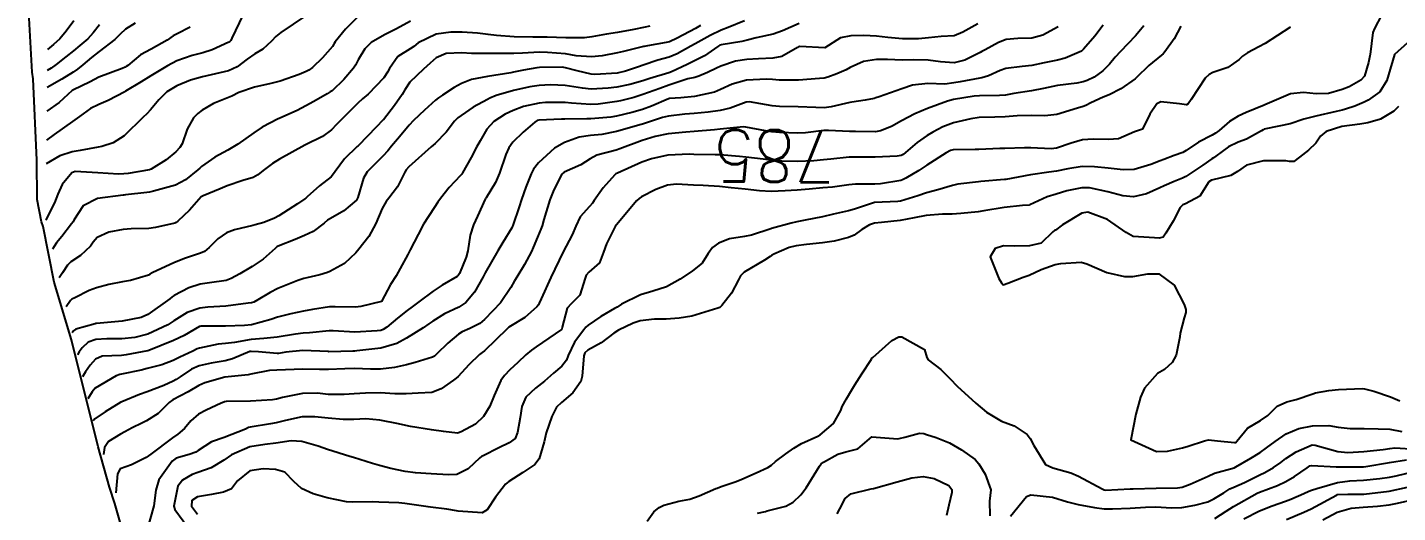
# Model space of a CAD drawing. Header units: metres. Extents: x 307586 to 320046, y 7427249 to 7434250.
# Drawn here: x 318696.9 to 318802.7, y 7429122.8 to 7429160.3 of the extents above; entities that cross this region are included whole.
import ezdxf
from ezdxf.enums import TextEntityAlignment as Align

# ---------------------------------------------------------------- set-up
doc = ezdxf.new("R2010")
doc.units = ezdxf.units.M
doc.header["$MEASUREMENT"] = 0
for name, color, linetype in [('Area', 45, 'Continuous'), ('Cotas', 45, 'Continuous'), ('Curvas de Nivel 1m', 11, 'Continuous'), ('Curvas de Nivel 5m', 15, 'Continuous')]:
    doc.layers.add(name, color=color, linetype=linetype)
doc.styles.add('Style-STANDARD', font='STANDARD.shx')

msp = doc.modelspace()

# ---------------------------------------------------------------- linework, layer by layer
at = {"layer": 'Area'}
msp.add_polyline3d([(318705.31, 7429117.62, 790.46), (318703.6, 7429123.53, 812.78), (318703.18, 7429124.79, 796.42), (318702.33, 7429127.91, 797.08), (318700.25, 7429136.19, 819.23), (318698.92, 7429140.63, 824.12), (318698.08, 7429144.95, 827.95), (318697.95, 7429145.31, 827.75), (318697.61, 7429147.03, 809.21), (318697.57, 7429150.07, 826.63), (318697.31, 7429156.36, 810.34), (318697.22, 7429156.87, 803.27), (318696.85, 7429163.39, 843.78)], dxfattribs=at)
at = {"layer": 'Curvas de Nivel 1m', "flags": 128}
for points, elevation in [([(318718.33, 7429161.22), (318716.43, 7429159.93), (318716.05, 7429159.63), (318715.71, 7429159.26), (318715.03, 7429158.65), (318714.41, 7429158.27), (318713.82, 7429157.86), (318713.04, 7429157.29), (318712.39, 7429156.98), (318711.05, 7429156.65), (318710.38, 7429156.51), (318709.46, 7429156.25), (318708.38, 7429155.82), (318707.62, 7429155.35), (318706.99, 7429154.74), (318706.35, 7429153.96), (318706.07, 7429153.65), (318705.79, 7429153.38), (318704.33, 7429151.94), (318703.48, 7429151.4), (318702.61, 7429151.13), (318702.32, 7429151.06), (318700.94, 7429150.81), (318700.31, 7429150.7), (318699.37, 7429150.39), (318698.29, 7429149.77)], 796), ([(318713.5, 7429161.28), (318712.63, 7429159.5), (318712.55, 7429159.3), (318712.49, 7429159.23), (318712.42, 7429159.18), (318711.13, 7429158.59), (318710.4, 7429158.37), (318709.57, 7429158.15), (318708.4, 7429157.73), (318707.66, 7429157.35), (318706.39, 7429156.59), (318705.63, 7429156.13), (318704.44, 7429155.39), (318704.4, 7429155.36), (318704.37, 7429155.34), (318703.1, 7429154.67), (318702.36, 7429154.37), (318701.73, 7429154.05), (318700.87, 7429153.43), (318700.34, 7429153.05), (318698.92, 7429152.05), (318698.32, 7429151.62)], 797), ([(318705.17, 7429160.64), (318704.43, 7429160.2), (318704.01, 7429159.81), (318703.6, 7429159.4), (318702.4, 7429158.46), (318701.81, 7429158.01), (318701.14, 7429157.43), (318700.73, 7429157.09), (318700.39, 7429156.87), (318699.5, 7429156.33), (318698.37, 7429155.67)], 799), ([(318700.43, 7429160.84), (318699.84, 7429160.03), (318699.36, 7429159.45), (318698.87, 7429159), (318698.4, 7429158.61)], 801), ([(318726.44, 7429160.81), (318725.35, 7429160.22), (318724.43, 7429159.75), (318723.41, 7429159.17), (318722.92, 7429158.67), (318722.4, 7429157.82), (318722.18, 7429157.4), (318722.04, 7429157.18), (318721.28, 7429156.29), (318720.38, 7429155.43), (318720.24, 7429155.34), (318720.01, 7429155.2), (318718.97, 7429154.61), (318718.36, 7429154.26), (318717.68, 7429153.91), (318716.34, 7429153.31), (318716.3, 7429153.29), (318716.21, 7429153.25), (318714.99, 7429152.61), (318714.33, 7429152.18), (318713.1, 7429151.29), (318712.32, 7429150.83), (318711.33, 7429150.29), (318710.3, 7429149.58), (318710.16, 7429149.46), (318710.02, 7429149.32), (318709.06, 7429148.55), (318708.28, 7429148.13), (318706.58, 7429147.67), (318706.28, 7429147.6), (318706.08, 7429147.57), (318704.44, 7429147.39), (318704.29, 7429147.37), (318704.27, 7429147.37), (318704.25, 7429147.37), (318702.27, 7429147.1), (318701.15, 7429146.54), (318700.45, 7429145.44), (318700.38, 7429145.31), (318700.25, 7429145.14), (318699.5, 7429144.18), (318699.11, 7429143.69), (318698.91, 7429143.4), (318698.78, 7429143.2)], 794), ([(318752.22, 7429160.82), (318750.97, 7429160.31), (318750.44, 7429160.11), (318749.58, 7429159.7), (318748.42, 7429159.06), (318748.08, 7429158.87), (318747.03, 7429158.27), (318746.41, 7429158.02), (318745.53, 7429157.78), (318744.4, 7429157.4), (318744.05, 7429157.27), (318743.04, 7429156.93), (318742.39, 7429156.8), (318740.67, 7429156.68), (318740.39, 7429156.7), (318739.31, 7429156.97), (318738.4, 7429157.21), (318738.14, 7429157.24), (318736.4, 7429157.22), (318736.2, 7429157.21), (318735.16, 7429157.02), (318734.52, 7429156.9), (318734.39, 7429156.87), (318734.18, 7429156.82), (318732.39, 7429156.54), (318731.15, 7429156.3), (318730.38, 7429156), (318729.8, 7429155.67), (318728.9, 7429155.09), (318728.59, 7429154.88), (318728.37, 7429154.7), (318727.53, 7429153.94), (318726.66, 7429153.13), (318726.34, 7429152.78), (318725.59, 7429151.88), (318724.98, 7429151.14), (318724.68, 7429150.78), (318724.32, 7429150.39), (318723.09, 7429149.17), (318722.8, 7429148.67), (318722.38, 7429147.18), (318722.27, 7429146.98), (318721.29, 7429146.16), (318720.26, 7429145.55), (318720.04, 7429145.42), (318719.78, 7429145.2), (318718.91, 7429144.55), (318718.24, 7429144.24), (318717.53, 7429143.94), (318716.23, 7429143.41), (318716.12, 7429143.36), (318715.98, 7429143.25), (318715.07, 7429142.41), (318714.21, 7429141.85), (318713.25, 7429141.28), (318712.58, 7429140.91), (318712.2, 7429140.78), (318710.92, 7429140.59), (318710.19, 7429140.48), (318709.31, 7429140.2), (318708.18, 7429139.61), (318708.02, 7429139.5), (318707.84, 7429139.35), (318706.16, 7429138.13), (318705.63, 7429137.9), (318704.16, 7429137.62), (318702.19, 7429137.45), (318702.15, 7429137.45), (318702.13, 7429137.44), (318702.08, 7429137.42), (318700.59, 7429137), (318700.42, 7429136.88), (318700.36, 7429136.79), (318700.32, 7429136.73)], 791), ([(318770.24, 7429160.6), (318769.09, 7429159.95), (318768.43, 7429159.68), (318767.41, 7429159.61), (318766.43, 7429159.52), (318765.66, 7429159.43), (318764.43, 7429159.44), (318763.29, 7429159.55), (318762.43, 7429159.65), (318761.45, 7429159.69), (318760.43, 7429159.67), (318759.65, 7429159.51), (318758.42, 7429158.74), (318756.49, 7429158.84), (318756.42, 7429158.83), (318756.39, 7429158.81), (318756.32, 7429158.77), (318755.11, 7429158.08), (318754.41, 7429157.95), (318753.32, 7429157.9), (318752.41, 7429157.84), (318751.53, 7429157.71), (318750.4, 7429157.32), (318750.07, 7429157.17), (318749.38, 7429156.85), (318748.7, 7429156.55), (318748.39, 7429156.46), (318747.86, 7429156.34), (318746.38, 7429155.85), (318745.68, 7429155.6), (318744.38, 7429155.14), (318743.68, 7429154.92), (318742.66, 7429154.65), (318742.37, 7429154.59), (318740.94, 7429154.38), (318740.36, 7429154.37), (318738.86, 7429154.48), (318738.37, 7429154.51), (318736.86, 7429154.51), (318736.36, 7429154.48), (318735.17, 7429154.21), (318734.36, 7429153.91), (318733.76, 7429153.63), (318732.86, 7429153.05), (318732.34, 7429152.46), (318731.82, 7429151.57), (318731.54, 7429151.07), (318731.11, 7429150.28), (318730.45, 7429149.08), (318730.39, 7429148.99), (318730.3, 7429148.87), (318729.43, 7429147.95), (318728.75, 7429147.1), (318728.56, 7429146.81), (318728.27, 7429146.37), (318727.44, 7429145.11), (318727.03, 7429144.33), (318726.42, 7429143.13), (318726.22, 7429142.78), (318725.65, 7429141.69), (318725.32, 7429141.14), (318724.89, 7429140.45), (318724.2, 7429139.15), (318722.59, 7429138.77), (318722.18, 7429138.71), (318720.63, 7429138.74), (318720.18, 7429138.73), (318718.86, 7429138.52), (318718.17, 7429138.39), (318717.2, 7429138.2), (318716.16, 7429137.93), (318715.66, 7429137.76), (318714.15, 7429137.35), (318713.63, 7429137.28), (318712.15, 7429137.24), (318710.24, 7429137.23), (318710.15, 7429137.21), (318708.96, 7429136.52), (318708.14, 7429136.12), (318706.24, 7429135.37), (318706.16, 7429135.34), (318706.13, 7429135.33), (318704.49, 7429135.02), (318704.13, 7429134.98), (318702.62, 7429134.91), (318702.12, 7429134.7), (318701.71, 7429134.23), (318701.35, 7429133.7), (318701.12, 7429133.33)], 789), ([(318801.43, 7429161.26), (318800.89, 7429160.24), (318800.75, 7429159.93), (318800.54, 7429158.24), (318800.53, 7429158.13), (318800.42, 7429157.6), (318800.1, 7429156.55), (318799.82, 7429156.25), (318798.92, 7429155.73), (318798.39, 7429155.52), (318797.33, 7429155.22), (318796.38, 7429155.18), (318795.39, 7429155.29), (318794.38, 7429155.18), (318792.42, 7429154.34), (318792.37, 7429154.32), (318790.98, 7429153.74), (318790.36, 7429153.46), (318789.67, 7429153.05), (318788.89, 7429152.37), (318788.59, 7429152.14), (318788.35, 7429152.01), (318787.29, 7429151.45), (318786.33, 7429150.82), (318786.07, 7429150.67), (318785.41, 7429150.42), (318784.62, 7429150.13), (318784.32, 7429150.02), (318783.61, 7429149.73), (318782.31, 7429149.35), (318781.46, 7429149.32), (318780.31, 7429149.44), (318779.26, 7429149.54), (318778.31, 7429149.57), (318777.19, 7429149.4), (318776.31, 7429149.21), (318775.72, 7429149.13), (318774.31, 7429148.93), (318772.41, 7429148.58), (318772.32, 7429148.56), (318772.3, 7429148.56), (318770.49, 7429148.41), (318770.3, 7429148.39), (318768.71, 7429148.21), (318768.3, 7429148.12), (318767.16, 7429147.77), (318766.29, 7429147.53), (318765.62, 7429147.32), (318764.28, 7429146.91), (318764.06, 7429146.88), (318762.27, 7429146.79), (318762.2, 7429146.78), (318761.96, 7429146.7), (318760.72, 7429146.27), (318760.27, 7429146.14), (318759.1, 7429145.9), (318758.26, 7429145.69), (318756.92, 7429145.42), (318756.26, 7429145.31), (318755.82, 7429145.21), (318754.32, 7429144.79), (318754.27, 7429144.77), (318752.77, 7429144.28), (318752.24, 7429144.17), (318751.08, 7429143.99), (318750.23, 7429143.64), (318749.76, 7429143.31), (318749.42, 7429142.85), (318748.97, 7429142.1), (318748.21, 7429141.52), (318747.25, 7429140.87), (318746.2, 7429140.28), (318745.14, 7429139.95), (318744.19, 7429139.67), (318742.74, 7429138.93), (318742.4, 7429138.72), (318742.18, 7429138.6), (318741.13, 7429137.99), (318740.16, 7429137.32), (318739.97, 7429137.15), (318739.81, 7429136.96), (318739.1, 7429136.01), (318738.61, 7429134.98), (318738.48, 7429134.62), (318738.12, 7429134.14), (318737.49, 7429133.61), (318736.79, 7429133), (318736.1, 7429132.46), (318735.35, 7429131.76), (318735.04, 7429131.02), (318734.91, 7429130.19), (318734.7, 7429129.02), (318734.51, 7429128.57), (318734.05, 7429128.22), (318733.26, 7429127.83), (318732.04, 7429127.23), (318731.92, 7429127.17), (318731.78, 7429127.06), (318730.89, 7429126.21), (318730.02, 7429125.79), (318729.37, 7429125.74), (318728.02, 7429125.82), (318726.81, 7429125.9), (318726.02, 7429126.02), (318724.92, 7429126.25), (318724.03, 7429126.47), (318723.5, 7429126.63), (318722.03, 7429127.08), (318721.74, 7429127.18), (318720.04, 7429127.72), (318719.3, 7429127.96), (318718.05, 7429128.33), (318717.21, 7429128.39), (318716.04, 7429128.21), (318715.2, 7429128.1), (318714.04, 7429127.91), (318712.62, 7429127.29), (318712.03, 7429126.89), (318711.04, 7429126.29), (318710.02, 7429125.93), (318709.57, 7429125.77), (318708.82, 7429125.33), (318708.46, 7429124.88), (318708.17, 7429123.34), (318708.23, 7429123.08), (318709.53, 7429121.32)], 783), ([(318709.43, 7429160.33), (318708.42, 7429159.84), (318708.1, 7429159.67), (318707.64, 7429159.35), (318706.41, 7429158.65), (318705.58, 7429158.2), (318704.6, 7429157.39), (318704.48, 7429157.3), (318704.39, 7429157.25), (318704.16, 7429157.16), (318702.38, 7429156.48), (318701.7, 7429156.11), (318700.37, 7429155.48), (318700.35, 7429155.47), (318700.31, 7429155.44), (318699.3, 7429154.51), (318698.35, 7429153.84)], 798), ([(318744.92, 7429160.42), (318744.44, 7429160.32), (318743.68, 7429160.17), (318742.43, 7429159.94), (318741.58, 7429159.8), (318740.43, 7429159.59), (318739.88, 7429159.52), (318738.43, 7429159.53), (318736.99, 7429159.56), (318736.43, 7429159.56), (318735.89, 7429159.56), (318734.43, 7429159.59), (318733.07, 7429159.69), (318732.43, 7429159.77), (318731.61, 7429159.89), (318730.43, 7429159.96), (318729.56, 7429159.96), (318728.43, 7429159.79), (318727.03, 7429159.12), (318726.69, 7429158.86), (318726.42, 7429158.68), (318725.47, 7429158.08), (318724.81, 7429157.15), (318724.67, 7429156.86), (318724.39, 7429156.42), (318723.17, 7429155.17), (318722.74, 7429154.8), (318722.36, 7429154.46), (318721.72, 7429153.82), (318721.07, 7429153.19), (318720.72, 7429152.82), (318720.33, 7429152.4), (318719.65, 7429151.89), (318718.32, 7429151.25), (318718.27, 7429151.22), (318716.31, 7429150.15), (318715.77, 7429149.8), (318715.05, 7429149.26), (318714.64, 7429148.92), (318714.29, 7429148.72), (318713.5, 7429148.49), (318712.28, 7429148.07), (318711.75, 7429147.84), (318710.43, 7429147.32), (318710.32, 7429147.27), (318710.27, 7429147.22), (318709.38, 7429146.21), (318708.46, 7429145.34), (318708.35, 7429145.24), (318708.25, 7429145.19), (318706.74, 7429144.87), (318706.24, 7429144.79), (318704.87, 7429144.76), (318704.24, 7429144.71), (318703.15, 7429144.5), (318702.23, 7429144.1), (318701.93, 7429143.72), (318701.72, 7429143.43), (318700.96, 7429142.69), (318700.21, 7429142.2), (318699.95, 7429141.95), (318699.56, 7429141.36), (318699.31, 7429140.97)], 793), ([(318748.83, 7429160.46), (318748.44, 7429160.24), (318747.04, 7429159.49), (318746.43, 7429159.22), (318746.17, 7429159.15), (318744.73, 7429158.91), (318744.47, 7429158.86), (318744.42, 7429158.86), (318742.88, 7429158.47), (318742.41, 7429158.35), (318741.25, 7429158.12), (318740.41, 7429158.06), (318739.24, 7429158.14), (318738.41, 7429158.27), (318737.02, 7429158.39), (318736.41, 7429158.4), (318735.09, 7429158.34), (318734.41, 7429158.32), (318733.15, 7429158.31), (318732.41, 7429158.31), (318731.16, 7429158.32), (318730.41, 7429158.35), (318729.18, 7429158.32), (318728.41, 7429157.96), (318727.96, 7429157.55), (318727.44, 7429157.11), (318726.38, 7429156.1), (318726, 7429155.51), (318725.79, 7429155.14), (318725.21, 7429154.29), (318724.34, 7429153.19), (318724.33, 7429153.17), (318724.31, 7429153.15), (318723.81, 7429152.64), (318722.4, 7429151.18), (318722.32, 7429151.11), (318721.34, 7429150.16), (318720.62, 7429149.2), (318720.5, 7429149), (318720.3, 7429148.78), (318719.4, 7429148.09), (318718.46, 7429147.22), (318718.36, 7429147.13), (318718.27, 7429147.07), (318717.72, 7429146.69), (318716.26, 7429145.77), (318715.93, 7429145.58), (318715.1, 7429145.26), (318714.44, 7429145.08), (318714.25, 7429145.03), (318712.85, 7429144.68), (318712.24, 7429144.45), (318711.56, 7429143.98), (318710.89, 7429143.31), (318710.52, 7429143.01), (318710.22, 7429142.89), (318709.05, 7429142.5), (318708.21, 7429142.16), (318706.5, 7429141.37), (318706.32, 7429141.25), (318706.2, 7429141.17), (318704.81, 7429140.77), (318704.19, 7429140.67), (318703.14, 7429140.46), (318702.18, 7429140.2), (318701.62, 7429139.99), (318700.51, 7429139.44), (318700.29, 7429139.32), (318700.17, 7429139.22), (318699.84, 7429138.74)], 792), ([(318776.44, 7429160.37), (318775.26, 7429159.72), (318774.43, 7429159.49), (318773.33, 7429159.46), (318772.43, 7429159.38), (318771.85, 7429159.17), (318770.82, 7429158.6), (318770.56, 7429158.46), (318770.42, 7429158.38), (318769.24, 7429157.78), (318768.41, 7429157.59), (318767.37, 7429157.67), (318766.41, 7429157.79), (318765.25, 7429157.82), (318764.41, 7429157.8), (318763.26, 7429157.84), (318762.41, 7429157.84), (318761.43, 7429157.68), (318760.4, 7429157.23), (318760.07, 7429157.05), (318759.35, 7429156.73), (318758.66, 7429156.47), (318758.39, 7429156.4), (318758.01, 7429156.37), (318756.39, 7429156.26), (318754.91, 7429156.26), (318754.39, 7429156.3), (318753.92, 7429156.33), (318752.39, 7429156.25), (318751.27, 7429155.94), (318750.38, 7429155.52), (318749.9, 7429155.32), (318748.37, 7429154.99), (318747.32, 7429154.88), (318746.43, 7429154.83), (318746.37, 7429154.81), (318745.04, 7429154.23), (318744.36, 7429153.99), (318743.52, 7429153.76), (318742.35, 7429153.47), (318741.9, 7429153.39), (318740.35, 7429153.27), (318740.05, 7429153.26), (318738.35, 7429153.24), (318738.1, 7429153.23), (318736.34, 7429153.15), (318736.23, 7429153.13), (318736.03, 7429153.01), (318735.13, 7429152.23), (318734.33, 7429151.45), (318734.03, 7429151.03), (318733.79, 7429150.51), (318733.3, 7429149.05), (318733, 7429148.35), (318732.27, 7429147.16), (318732.24, 7429147.1), (318732.21, 7429147.06), (318731.6, 7429145.73), (318731.29, 7429145.07), (318731.05, 7429144.26), (318730.87, 7429143.07), (318730.73, 7429142.56), (318730.21, 7429141.3), (318730.13, 7429141.16), (318730.03, 7429141.08), (318728.89, 7429140.4), (318728.19, 7429139.95), (318727.08, 7429139.12), (318726.57, 7429138.73), (318726.17, 7429138.44), (318725.44, 7429137.87), (318724.6, 7429137.15), (318724.33, 7429136.97), (318724.15, 7429136.91), (318723.86, 7429136.87), (318722.15, 7429136.78), (318720.46, 7429136.89), (318720.15, 7429136.89), (318718.64, 7429136.72), (318718.15, 7429136.69), (318717.55, 7429136.63), (318716.14, 7429136.4), (318715.11, 7429136.29), (318714.14, 7429136.2), (318712.84, 7429135.99), (318712.14, 7429135.9), (318711.58, 7429135.86), (318710.14, 7429135.55), (318709.97, 7429135.49), (318709.64, 7429135.32), (318708.62, 7429134.84), (318708.12, 7429134.58), (318707.23, 7429134.24), (318706.11, 7429133.96), (318705.63, 7429133.85), (318704.11, 7429133.53), (318703.99, 7429133.51), (318703.72, 7429133.4), (318702.09, 7429132.44), (318701.85, 7429132.16), (318701.53, 7429131.63)], 788), ([(318779.93, 7429160.49), (318779.27, 7429159.65), (318778.42, 7429158.64), (318778.26, 7429158.5), (318777, 7429157.94), (318776.41, 7429157.8), (318775.36, 7429157.59), (318774.41, 7429157.37), (318773.67, 7429157.3), (318772.4, 7429157.15), (318771.98, 7429157), (318771.06, 7429156.59), (318770.56, 7429156.43), (318770.39, 7429156.39), (318768.88, 7429156.13), (318768.39, 7429156.03), (318767.71, 7429155.95), (318766.39, 7429156), (318765.2, 7429155.85), (318764.38, 7429155.58), (318762.63, 7429154.95), (318762.37, 7429154.87), (318762.24, 7429154.84), (318761.56, 7429154.71), (318760.53, 7429154.56), (318760.37, 7429154.53), (318758.93, 7429154.18), (318758.37, 7429154.12), (318757.75, 7429154.13), (318756.37, 7429154.19), (318754.93, 7429154.22), (318754.37, 7429154.27), (318752.61, 7429154.58), (318752.37, 7429154.55), (318751.11, 7429154.08), (318750.36, 7429153.91), (318749.43, 7429153.77), (318748.35, 7429153.66), (318747.61, 7429153.61), (318746.35, 7429153.47), (318745.89, 7429153.35), (318744.5, 7429152.91), (318744.34, 7429152.86), (318744.26, 7429152.83), (318742.34, 7429152.27), (318741.22, 7429152.06), (318740.33, 7429151.97), (318739.46, 7429151.84), (318738.33, 7429151.43), (318737.56, 7429150.99), (318736.31, 7429149.87), (318735.94, 7429149.38), (318735.76, 7429149.02), (318735.34, 7429147.97), (318735.01, 7429147.02), (318734.83, 7429146.46), (318734.34, 7429145.03), (318734.32, 7429144.97), (318734.25, 7429144.85), (318733.57, 7429143.7), (318733.19, 7429143.05), (318732.21, 7429141.35), (318732.11, 7429141.16), (318732.06, 7429141.06), (318731.39, 7429139.87), (318730.7, 7429139.07), (318730.41, 7429138.85), (318730.18, 7429138.72), (318729.07, 7429138.19), (318728.16, 7429137.63), (318727.85, 7429137.41), (318727.41, 7429137.11), (318726.14, 7429136.31), (318725.37, 7429135.91), (318724.14, 7429135.55), (318722.29, 7429135.33), (318722.13, 7429135.32), (318721.99, 7429135.32), (318720.13, 7429135.26), (318720.07, 7429135.27), (318718.13, 7429135.36), (318716.8, 7429135.24), (318716.24, 7429135.14), (318716.13, 7429135.14), (318714.69, 7429135.26), (318714.13, 7429135.29), (318714.03, 7429135.27), (318712.7, 7429134.71), (318712.12, 7429134.57), (318711.04, 7429134.39), (318710.12, 7429134.18), (318709.52, 7429133.92), (318708.64, 7429133.33), (318708.33, 7429133.11), (318708.1, 7429132.99), (318707.4, 7429132.66), (318706.09, 7429132.16), (318705.51, 7429131.95), (318704.14, 7429131.39), (318704.1, 7429131.37), (318704.08, 7429131.36), (318702.85, 7429130.63), (318702.06, 7429130.09), (318701.93, 7429129.93)], 787), ([(318783.06, 7429160.45), (318782.43, 7429159.66), (318781.84, 7429159.06), (318781.26, 7429158.47), (318780.86, 7429158.03), (318780.41, 7429157.49), (318779.91, 7429156.97), (318779.24, 7429156.49), (318778.68, 7429156.21), (318778.39, 7429156.11), (318777.9, 7429156.02), (318776.39, 7429155.84), (318775.32, 7429155.61), (318774.38, 7429155.42), (318773.03, 7429155.22), (318772.38, 7429155.1), (318771.91, 7429155.05), (318770.38, 7429155.04), (318769.97, 7429155.01), (318768.37, 7429154.75), (318767.91, 7429154.63), (318766.37, 7429154.06), (318765.38, 7429153.64), (318764.36, 7429153.1), (318763.58, 7429152.68), (318762.72, 7429152.32), (318762.35, 7429152.26), (318760.79, 7429152.27), (318760.35, 7429152.28), (318758.72, 7429152.37), (318758.35, 7429152.35), (318756.93, 7429152.18), (318756.34, 7429152.15), (318754.92, 7429152.2), (318754.34, 7429152.25), (318753.86, 7429152.32), (318752.34, 7429152.62), (318752.15, 7429152.63), (318750.34, 7429152.45), (318749.9, 7429152.4), (318748.34, 7429152.27), (318747.7, 7429152.23), (318746.34, 7429152.11), (318745.33, 7429151.9), (318744.33, 7429151.58), (318742.6, 7429150.94), (318742.32, 7429150.85), (318740.83, 7429150.44), (318740.31, 7429150.16), (318739.58, 7429149.7), (318738.3, 7429149.14), (318738.13, 7429148.98), (318737.5, 7429147.77), (318737.2, 7429147), (318736.74, 7429145.48), (318736.61, 7429145), (318736.51, 7429144.74), (318736.24, 7429144.11), (318735.91, 7429143.33), (318735.77, 7429143.01), (318735.23, 7429142), (318734.64, 7429141.03), (318734.48, 7429140.75), (318734.19, 7429140.23), (318733.39, 7429139.04), (318732.8, 7429138.42), (318732.16, 7429137.75), (318731.78, 7429137.44), (318731.03, 7429137.07), (318730.43, 7429136.8), (318730.15, 7429136.61), (318729.31, 7429135.92), (318728.47, 7429135.1), (318728.3, 7429134.93), (318728.13, 7429134.84), (318726.8, 7429134.44), (318726.12, 7429134.26), (318725.21, 7429134.05), (318724.11, 7429133.93), (318723.36, 7429133.92), (318722.11, 7429133.96), (318721.36, 7429133.94), (318720.11, 7429133.88), (318719.42, 7429133.9), (318718.11, 7429133.93), (318717.46, 7429133.89), (318716.11, 7429133.84), (318715.55, 7429133.81), (318714.11, 7429133.52), (318713.9, 7429133.48), (318712.1, 7429133.3), (318710.55, 7429132.87), (318710.1, 7429132.66), (318709.26, 7429132.16), (318708.08, 7429131.54), (318707.79, 7429131.34), (318706.94, 7429130.49), (318706.06, 7429129.93), (318705.68, 7429129.75), (318704.95, 7429129.38), (318704.37, 7429129.07), (318704.05, 7429128.9), (318703.12, 7429128.32), (318702.8, 7429127.87), (318702.72, 7429127.33)], 786), ([(318794.4, 7429160.35), (318794.35, 7429160.31), (318792.43, 7429159.08), (318791.96, 7429158.82), (318791.08, 7429158.35), (318790.69, 7429158.09), (318790.42, 7429157.84), (318789.55, 7429157.22), (318788.4, 7429156.83), (318788.1, 7429156.68), (318787.8, 7429156.39), (318786.73, 7429154.76), (318786.49, 7429154.41), (318786.37, 7429154.35), (318785.82, 7429154.42), (318784.37, 7429154.57), (318784.07, 7429154.43), (318783.54, 7429153.62), (318782.96, 7429152.45), (318782.5, 7429152.31), (318782.35, 7429152.25), (318781.11, 7429151.71), (318780.34, 7429151.65), (318779.15, 7429151.68), (318778.34, 7429151.63), (318777.46, 7429151.39), (318776.33, 7429150.99), (318775.92, 7429150.94), (318774.33, 7429151.03), (318773.86, 7429151.03), (318772.33, 7429150.98), (318771.94, 7429150.97), (318770.33, 7429150.89), (318770.05, 7429150.88), (318768.33, 7429150.87), (318768.13, 7429150.82), (318767.81, 7429150.63), (318766.31, 7429149.69), (318765.68, 7429149.28), (318764.68, 7429148.67), (318764.43, 7429148.54), (318764.3, 7429148.5), (318762.74, 7429148.25), (318762.3, 7429148.22), (318760.8, 7429148.21), (318760.29, 7429148.16), (318759.03, 7429147.99), (318758.29, 7429147.93), (318757.23, 7429147.82), (318756.29, 7429147.74), (318755.37, 7429147.7), (318754.29, 7429147.64), (318753.39, 7429147.7), (318752.29, 7429147.83), (318751.2, 7429147.93), (318750.29, 7429148.03), (318749.05, 7429148.1), (318748.29, 7429148.13), (318746.97, 7429148.2), (318746.29, 7429148.13), (318745.38, 7429147.81), (318744.28, 7429147.23), (318744.09, 7429147.1), (318743.88, 7429146.92), (318742.25, 7429144.94), (318741.57, 7429143.61), (318741.34, 7429142.95), (318741.02, 7429142.14), (318740.21, 7429141.41), (318740, 7429141.17), (318739.92, 7429140.96), (318739.52, 7429139.63), (318738.84, 7429138.97), (318738.54, 7429138.62), (318738.16, 7429137.15), (318738.13, 7429137.01), (318738.11, 7429136.98), (318736.14, 7429135.64), (318735.77, 7429135.38), (318735.35, 7429135.02), (318734.72, 7429134.43), (318734.12, 7429133.86), (318733.7, 7429133.44), (318733.41, 7429133.04), (318732.91, 7429131.87), (318732.57, 7429131.05), (318732.07, 7429130.26), (318731.45, 7429129.68), (318730.34, 7429129.08), (318730.15, 7429128.99), (318730.06, 7429128.98), (318728.98, 7429129.09), (318728.06, 7429129.22), (318726.43, 7429129.49), (318726.07, 7429129.57), (318725.51, 7429129.7), (318724.07, 7429129.97), (318722.99, 7429130.09), (318722.07, 7429130.04), (318721.24, 7429130.02), (318720.07, 7429130.12), (318719.05, 7429130.23), (318718.07, 7429130.23), (318716.78, 7429129.96), (318716.06, 7429129.78), (318715.62, 7429129.7), (318714.06, 7429129.44), (318713.93, 7429129.4), (318713.69, 7429129.28), (318712.05, 7429128.64), (318711.06, 7429128.29), (318710.04, 7429127.62), (318709.86, 7429127.5), (318709.35, 7429127.33), (318708.34, 7429127.03), (318708.03, 7429126.8), (318707.01, 7429125.36), (318706.78, 7429124.57), (318706.62, 7429123.36), (318706.11, 7429121.52)], 784), ([(318804.44, 7429160.03), (318802.42, 7429158.22), (318801.97, 7429156.66), (318801.83, 7429156.23), (318801.28, 7429155.34), (318800.38, 7429154.69), (318800.07, 7429154.55), (318799.35, 7429154.25), (318798.63, 7429154), (318798.37, 7429153.94), (318797.92, 7429153.82), (318796.36, 7429153.47), (318795.42, 7429153.24), (318794.36, 7429152.87), (318792.5, 7429152.48), (318792.35, 7429152.45), (318792.28, 7429152.42), (318792.15, 7429152.34), (318791, 7429151.7), (318790.34, 7429151.45), (318789.61, 7429151.09), (318788.63, 7429150.38), (318788.45, 7429150.25), (318788.32, 7429150.16), (318787.61, 7429149.68), (318786.31, 7429148.8), (318786.05, 7429148.67), (318785.41, 7429148.42), (318784.64, 7429148.09), (318784.3, 7429147.92), (318783.26, 7429147.47), (318782.28, 7429147.23), (318781.44, 7429147.31), (318780.29, 7429147.62), (318778.87, 7429147.92), (318778.29, 7429147.93), (318777.12, 7429147.69), (318776.29, 7429147.45), (318775.6, 7429147.22), (318774.27, 7429146.61), (318774.23, 7429146.59), (318773.69, 7429146.56), (318772.27, 7429146.41), (318770.72, 7429146.15), (318770.27, 7429146.08), (318768.94, 7429145.94), (318768.27, 7429145.9), (318767.52, 7429145.89), (318766.26, 7429145.79), (318765.32, 7429145.61), (318764.26, 7429145.4), (318762.82, 7429145.25), (318762.26, 7429145.19), (318761.88, 7429145.08), (318761.28, 7429144.71), (318760.7, 7429144.27), (318760.25, 7429144.09), (318759.16, 7429143.81), (318758.24, 7429143.67), (318757.02, 7429143.55), (318756.23, 7429143.45), (318755.68, 7429143.32), (318754.49, 7429142.79), (318754.32, 7429142.69), (318754.22, 7429142.63), (318753.77, 7429142.34), (318752.21, 7429141.4), (318751.91, 7429141.12), (318751.76, 7429140.82), (318751.23, 7429139.79), (318750.49, 7429138.84), (318750.33, 7429138.69), (318750.18, 7429138.62), (318748.82, 7429138.21), (318748.17, 7429138.02), (318747.19, 7429137.85), (318746.17, 7429137.78), (318745.29, 7429137.77), (318744.16, 7429137.66), (318743.62, 7429137.46), (318742.49, 7429136.93), (318742.15, 7429136.71), (318741.15, 7429135.95), (318740.14, 7429135.39), (318739.91, 7429135.19), (318739.83, 7429134.96), (318739.7, 7429133.37), (318739.59, 7429132.97), (318738.98, 7429132.08), (318738.09, 7429131.33), (318737.71, 7429130.99), (318737.35, 7429130.27), (318736.92, 7429129), (318736.76, 7429128.29), (318736.38, 7429127), (318736.03, 7429126.55), (318735.1, 7429125.94), (318734.02, 7429125.24), (318733.78, 7429125.03), (318733.01, 7429124.03), (318732.36, 7429123.05), (318731.98, 7429122.81), (318730.12, 7429122.94), (318729.98, 7429122.97), (318729.23, 7429123.09), (318727.99, 7429123.26), (318727.81, 7429123.28), (318725.99, 7429123.54), (318725.54, 7429123.58), (318723.99, 7429123.65), (318723.48, 7429123.67), (318721.99, 7429123.64), (318721.5, 7429123.67), (318719.99, 7429123.97), (318718.93, 7429124.28), (318718.01, 7429124.7), (318717.44, 7429125.23), (318716.73, 7429125.95), (318716.02, 7429126.16), (318715.06, 7429126.22), (318714.02, 7429126.05), (318713.08, 7429125.28), (318712.62, 7429124.68), (318712, 7429124.41), (318711.07, 7429124.24), (318709.99, 7429124.04), (318709.56, 7429123.76), (318709.53, 7429123.32), (318709.98, 7429122.72)], 782), ([(318802.74, 7429154.21), (318802.37, 7429153.84), (318801.35, 7429153.24), (318800.36, 7429152.94), (318799.75, 7429152.86), (318798.36, 7429152.67), (318797.15, 7429152.28), (318796.71, 7429151.92), (318796.34, 7429151.39), (318795.78, 7429150.84), (318795.08, 7429150.3), (318794.66, 7429149.96), (318794.32, 7429149.96), (318794.02, 7429150.02), (318792.32, 7429150.01), (318791, 7429149.67), (318790.31, 7429149.19), (318789.79, 7429148.88), (318788.3, 7429148.53), (318788.09, 7429148.38), (318787.39, 7429147.29), (318786.28, 7429146.69), (318786.08, 7429146.61), (318785.86, 7429146.41), (318785.34, 7429145.34), (318784.76, 7429144.42), (318784.55, 7429144.12), (318784.25, 7429144.04), (318783.89, 7429144.07), (318782.25, 7429144.17), (318781.71, 7429144.47), (318780.26, 7429145.49), (318778.73, 7429146.04), (318778.27, 7429145.97), (318776.79, 7429145.06), (318776.25, 7429144.67), (318776.17, 7429144.62), (318776.03, 7429144.53), (318775.14, 7429143.64), (318774.24, 7429143.45), (318773.09, 7429143.42), (318772.24, 7429143.45), (318771.58, 7429143.25), (318771.21, 7429142.59), (318771.86, 7429140.93), (318772.07, 7429140.58), (318772.2, 7429140.44), (318772.57, 7429140.57), (318773.74, 7429141.03), (318774.21, 7429141.19), (318775.13, 7429141.63), (318776.23, 7429142.01), (318776.67, 7429142.08), (318778.23, 7429142.18), (318778.66, 7429142.06), (318780.22, 7429141.39), (318781.58, 7429141.09), (318782.21, 7429141.08), (318783.38, 7429141.28), (318784.22, 7429141.29), (318785.42, 7429140.42), (318786.19, 7429138.91), (318786.3, 7429138.52), (318786.31, 7429138.41), (318786.3, 7429138.29), (318786.17, 7429137.88), (318785.88, 7429136.69), (318785.85, 7429136.41), (318785.56, 7429135), (318785.25, 7429134.42), (318784.66, 7429133.9), (318784.12, 7429133.57), (318783.11, 7429132.45), (318782.81, 7429131.75), (318782.45, 7429130.45), (318782.06, 7429128.46), (318784.05, 7429127.56), (318784.89, 7429127.58), (318786.05, 7429127.84), (318786.5, 7429127.96), (318787.76, 7429128.38), (318788.06, 7429128.46), (318788.75, 7429128.37), (318790.06, 7429128.24), (318790.16, 7429128.26), (318790.26, 7429128.36), (318791.06, 7429129.36), (318792.08, 7429129.94), (318792.65, 7429130.33), (318793.36, 7429131.06), (318794.1, 7429131.39), (318794.83, 7429131.57), (318796.11, 7429132.02), (318796.32, 7429132.08), (318797.36, 7429132.27), (318798.11, 7429132.35), (318799.94, 7429132.42), (318800.11, 7429132.4), (318800.82, 7429132.23), (318802.11, 7429131.79), (318802.83, 7429131.48)], 781), ([(318744.7, 7429122.18), (318745.22, 7429122.9), (318745.64, 7429123.24), (318745.99, 7429123.4), (318747.15, 7429123.72), (318748, 7429123.88), (318748.74, 7429124.12), (318750.01, 7429124.69), (318750.12, 7429124.73), (318750.44, 7429124.84), (318751.59, 7429125.25), (318752.02, 7429125.42), (318753.14, 7429125.92), (318754.03, 7429126.31), (318754.31, 7429126.51), (318754.63, 7429126.78), (318755.43, 7429127.38), (318756.05, 7429127.81), (318756.64, 7429128.18), (318757.88, 7429128.74), (318758.06, 7429128.84), (318759.09, 7429129.71), (318759.67, 7429130.72), (318759.77, 7429131.04), (318760.1, 7429131.63), (318760.51, 7429132.31), (318760.75, 7429132.71), (318761.28, 7429133.55), (318762.03, 7429134.7), (318762.07, 7429134.76), (318762.13, 7429134.83), (318763.6, 7429136.13), (318764.15, 7429136.42), (318764.39, 7429136.42), (318766.14, 7429135.44), (318766.3, 7429134.81), (318766.4, 7429134.65), (318767.39, 7429133.9), (318768.12, 7429133.17), (318768.64, 7429132.61), (318770.09, 7429131.29), (318770.92, 7429130.59), (318772.08, 7429129.91), (318773.06, 7429129.55), (318774.07, 7429128.88), (318774.3, 7429128.55), (318774.57, 7429128.03), (318775.47, 7429126.54), (318776.03, 7429126.29), (318777.43, 7429125.91), (318778.02, 7429125.64), (318779.84, 7429124.66), (318780.01, 7429124.59), (318780.11, 7429124.58), (318782.02, 7429124.67), (318782.24, 7429124.68), (318784.02, 7429124.73), (318785.67, 7429124.76), (318786.02, 7429124.81), (318786.65, 7429125.04), (318788.03, 7429125.65), (318788.53, 7429125.87), (318790.03, 7429126.3), (318790.18, 7429126.36), (318791.34, 7429127.05), (318792.05, 7429127.49), (318792.55, 7429127.84), (318793.2, 7429128.32), (318794.07, 7429128.93), (318795.04, 7429129.34), (318796.08, 7429129.53), (318797.36, 7429129.56), (318798.07, 7429129.43), (318798.99, 7429129.34), (318800.07, 7429129.32), (318801.15, 7429129.31), (318802.07, 7429129.28), (318802.98, 7429129.11)], 782), ([(318753.24, 7429122.8), (318753.85, 7429122.93), (318753.99, 7429122.96), (318755.43, 7429123.34), (318756, 7429123.65), (318756.57, 7429124.2), (318756.98, 7429124.76), (318758.03, 7429126.42), (318758.16, 7429126.61), (318758.33, 7429126.74), (318759.43, 7429127.34), (318760.05, 7429127.53), (318760.99, 7429127.77), (318762.06, 7429128.7), (318764.06, 7429128.54), (318764.18, 7429128.55), (318764.61, 7429128.66), (318765.75, 7429128.97), (318766.07, 7429128.94), (318766.29, 7429128.87), (318767.02, 7429128.64), (318768.06, 7429128.22), (318768.98, 7429127.68), (318770.04, 7429126.93), (318770.33, 7429126.6), (318770.81, 7429125.8), (318771.26, 7429124.59), (318771.15, 7429123.73), (318771.17, 7429122.58)], 783), ([(318772.78, 7429122.56), (318774.01, 7429124.07), (318774.34, 7429124.22), (318776.01, 7429124.03), (318777.17, 7429123.67), (318778, 7429123.46), (318779.25, 7429123.23), (318780, 7429123.13), (318780.65, 7429123.12), (318782, 7429123.18), (318783.19, 7429123.25), (318784, 7429123.27), (318785.21, 7429123.21), (318786, 7429123.23), (318787, 7429123.4), (318788.01, 7429123.67), (318788.48, 7429123.9), (318789.24, 7429124.37), (318789.72, 7429124.66), (318790.02, 7429124.8), (318790.85, 7429125.17), (318792.03, 7429125.75), (318792.42, 7429125.94), (318793.09, 7429126.32), (318793.65, 7429126.71), (318794.04, 7429127.01), (318794.83, 7429127.52), (318796.06, 7429128.06), (318796.3, 7429128.05), (318798.05, 7429127.56), (318798.82, 7429127.48), (318800.05, 7429127.56), (318801.56, 7429127.72), (318802.06, 7429127.8), (318802.44, 7429127.83), (318804.06, 7429127.74)], 783), ([(318788.54, 7429122.37), (318789.42, 7429122.95), (318790, 7429123.3), (318791.82, 7429124.33), (318792.01, 7429124.42), (318793.4, 7429124.94), (318794.02, 7429125.23), (318794.71, 7429125.62), (318795.68, 7429126.29), (318795.89, 7429126.44), (318796.04, 7429126.48), (318797.93, 7429126.36), (318798.03, 7429126.36), (318799.9, 7429126.37), (318800.04, 7429126.38), (318800.2, 7429126.4), (318802.05, 7429126.71), (318803.35, 7429126.9)], 784), ([(318759.38, 7429122.73), (318759.59, 7429123.13), (318760, 7429123.92), (318760.43, 7429124.29), (318762.01, 7429124.66), (318762.2, 7429124.7), (318764.02, 7429125.22), (318765.16, 7429125.52), (318766.02, 7429125.62), (318766.87, 7429125.48), (318768.02, 7429124.92), (318768.23, 7429124.62), (318768.25, 7429124.38), (318768, 7429123.42), (318767.82, 7429122.62)], 784), ([(318794.09, 7429122.31), (318795.43, 7429122.86), (318796, 7429123.13), (318797.94, 7429124.19), (318798.01, 7429124.23), (318798.04, 7429124.24), (318798.81, 7429124.25), (318799.98, 7429124.27), (318800.01, 7429124.27), (318800.05, 7429124.27), (318802.02, 7429124.49), (318803.42, 7429124.8)], 786), ([(318796.88, 7429122.28), (318798, 7429122.87), (318799.07, 7429123.18), (318800, 7429123.25), (318801.11, 7429123.33), (318802.01, 7429123.44), (318802.65, 7429123.56), (318804.01, 7429123.87)], 787)]:
    msp.add_lwpolyline(points, dxfattribs=dict(at, elevation=elevation))
at = {"layer": 'Curvas de Nivel 5m', "flags": 128}
for points, elevation in [([(318722.41, 7429161.18), (318721.43, 7429160.19), (318720.63, 7429159.2), (318720.55, 7429159.07), (318720.42, 7429158.86), (318719.63, 7429157.98), (318718.87, 7429157.22), (318718.59, 7429157.02), (318718.39, 7429156.92), (318717.84, 7429156.68), (318716.38, 7429156.18), (318715.65, 7429155.98), (318714.38, 7429155.71), (318713.17, 7429155.29), (318712.64, 7429155.02), (318712.37, 7429154.9), (318711.22, 7429154.45), (318710.35, 7429153.93), (318710.01, 7429153.66), (318709.67, 7429153.33), (318709.19, 7429152.47), (318708.81, 7429151.34), (318708.62, 7429151.04), (318708.31, 7429150.71), (318707.57, 7429150.08), (318706.42, 7429149.37), (318706.29, 7429149.33), (318704.63, 7429149.04), (318704.29, 7429149.01), (318703.89, 7429148.99), (318702.29, 7429149.09), (318700.54, 7429149.19), (318700.29, 7429149.1), (318699.54, 7429148.19), (318699.21, 7429147.45), (318698.95, 7429146.77), (318698.27, 7429145.46), (318698.26, 7429145.44)], 795), ([(318756.44, 7429160.63), (318755.16, 7429160.06), (318754.43, 7429159.8), (318753.13, 7429159.51), (318752.43, 7429159.33), (318752.02, 7429159.23), (318750.42, 7429158.97), (318750.33, 7429158.94), (318750.17, 7429158.84), (318749.13, 7429158.14), (318748.41, 7429157.76), (318747.8, 7429157.47), (318746.58, 7429156.89), (318746.39, 7429156.82), (318744.93, 7429156.37), (318744.39, 7429156.2), (318743.37, 7429155.91), (318742.38, 7429155.71), (318741.71, 7429155.62), (318740.38, 7429155.55), (318739.73, 7429155.62), (318738.38, 7429155.83), (318737.26, 7429155.88), (318736.38, 7429155.84), (318735.66, 7429155.73), (318734.38, 7429155.44), (318733.06, 7429155.05), (318732.57, 7429154.86), (318732.37, 7429154.76), (318731.27, 7429154.16), (318730.35, 7429153.53), (318730.09, 7429153.34), (318729.84, 7429153.09), (318729.18, 7429152.24), (318728.33, 7429151.35), (318728.04, 7429151.1), (318726.31, 7429149.55), (318726.11, 7429149.33), (318725.99, 7429149.13), (318725.42, 7429148), (318724.77, 7429147.14), (318724.55, 7429146.86), (318724.26, 7429146.32), (318723.75, 7429145.16), (318723.22, 7429144.18), (318722.45, 7429143.18), (318722.22, 7429142.91), (318721.33, 7429142.07), (318720.21, 7429141.46), (318720.02, 7429141.39), (318719.43, 7429141.21), (318718.43, 7429140.98), (318718.2, 7429140.92), (318717.73, 7429140.76), (318716.19, 7429140.15), (318715.59, 7429139.85), (318714.65, 7429139.27), (318714.34, 7429139.1), (318714.17, 7429139.05), (318713.91, 7429139.01), (318712.17, 7429138.79), (318710.78, 7429138.7), (318710.17, 7429138.64), (318709.2, 7429138.29), (318708.16, 7429137.65), (318707.69, 7429137.35), (318706.15, 7429136.62), (318705.16, 7429136.37), (318704.14, 7429136.27), (318702.98, 7429136.25), (318702.14, 7429136.21), (318701.55, 7429136.01), (318701.07, 7429135.56), (318700.86, 7429135.25), (318700.72, 7429135.03)], 790), ([(318702.43, 7429160.52), (318701.94, 7429159.9), (318701.51, 7429159.43), (318700.91, 7429158.93), (318700.4, 7429158.52), (318699.81, 7429158.04), (318699.08, 7429157.45), (318698.68, 7429157.17), (318698.39, 7429157)], 800), ([(318785.93, 7429160.42), (318785.4, 7429159.45), (318784.68, 7429158.43), (318784.56, 7429158.29), (318784.42, 7429158.19), (318783.46, 7429157.39), (318782.5, 7429156.46), (318782.39, 7429156.36), (318781.29, 7429155.57), (318780.38, 7429155.12), (318779.93, 7429154.94), (318778.97, 7429154.49), (318778.59, 7429154.28), (318778.37, 7429154.2), (318777.95, 7429154.08), (318776.36, 7429153.59), (318775.42, 7429153.48), (318774.36, 7429153.52), (318773.29, 7429153.49), (318772.36, 7429153.41), (318771.55, 7429153.4), (318770.36, 7429153.35), (318769.71, 7429153.26), (318768.36, 7429152.94), (318767.54, 7429152.63), (318766.77, 7429152.22), (318766.34, 7429151.98), (318765.55, 7429151.44), (318764.66, 7429150.67), (318764.48, 7429150.51), (318764.32, 7429150.43), (318764.02, 7429150.37), (318762.32, 7429150.31), (318760.72, 7429150.31), (318760.32, 7429150.3), (318758.9, 7429150.15), (318758.32, 7429150.09), (318757.59, 7429150.02), (318756.31, 7429149.95), (318755.11, 7429149.98), (318754.32, 7429150.07), (318753.67, 7429150.15), (318752.32, 7429150.3), (318751.84, 7429150.34), (318750.32, 7429150.47), (318749.96, 7429150.49), (318748.32, 7429150.51), (318747.97, 7429150.52), (318746.32, 7429150.45), (318745.04, 7429150.18), (318744.31, 7429149.91), (318742.42, 7429149.05), (318742.3, 7429149), (318742.26, 7429148.98), (318742.21, 7429148.94), (318741.31, 7429147.93), (318740.62, 7429146.96), (318740.49, 7429146.74), (318740.27, 7429146.49), (318739.53, 7429145.7), (318739.2, 7429144.97), (318738.93, 7429144.29), (318738.22, 7429142.98), (318737.28, 7429140.99), (318736.52, 7429139.34), (318736.37, 7429139.01), (318736.31, 7429138.88), (318736.18, 7429138.73), (318735.26, 7429137.92), (318734.16, 7429137.24), (318734.03, 7429137.15), (318733.91, 7429137.03), (318732.14, 7429135.33), (318731.98, 7429135.21), (318731.77, 7429135.06), (318730.93, 7429134.26), (318730.11, 7429133.36), (318729.96, 7429133.22), (318729.77, 7429133.08), (318728.8, 7429132.39), (318728.09, 7429132.11), (318727.04, 7429132.06), (318726.09, 7429132), (318725.22, 7429132.01), (318724.09, 7429132.09), (318722.97, 7429132.05), (318722.09, 7429132), (318721.31, 7429131.97), (318720.09, 7429131.97), (318719.25, 7429132.05), (318718.09, 7429132.04), (318716.56, 7429131.72), (318716.09, 7429131.6), (318715.79, 7429131.55), (318714.08, 7429131.44), (318712.19, 7429131.41), (318712.08, 7429131.39), (318712.01, 7429131.38), (318711.81, 7429131.3), (318710.65, 7429130.74), (318710.07, 7429130.43), (318709.47, 7429129.92), (318708.98, 7429129.33), (318708.48, 7429128.9), (318708.05, 7429128.62), (318706.38, 7429127.36), (318706.03, 7429127.09), (318704.89, 7429126.52), (318704.02, 7429126.21), (318703.81, 7429125.82), (318703.67, 7429124.35)], 785), ([(318790.8, 7429122.35), (318792, 7429122.98), (318792.97, 7429123.36), (318794.01, 7429123.72), (318794.43, 7429123.88), (318795.42, 7429124.3), (318795.82, 7429124.49), (318796.02, 7429124.57), (318796.43, 7429124.69), (318798.02, 7429125.17), (318798.97, 7429125.3), (318800.02, 7429125.35), (318801.28, 7429125.47), (318802.03, 7429125.57), (318802.56, 7429125.68), (318804.04, 7429126.04)], 785)]:
    msp.add_lwpolyline(points, dxfattribs=dict(at, elevation=elevation))

# ---------------------------------------------------------------- texts
at = {"layer": 'Cotas', "style": 'Style-STANDARD'}
msp.add_text('785', height=4, rotation=179.4923, dxfattribs=at).set_placement((318754.53, 7429150.39, 785), align=Align.MIDDLE_CENTER)

doc.saveas('drawing.dxf')
